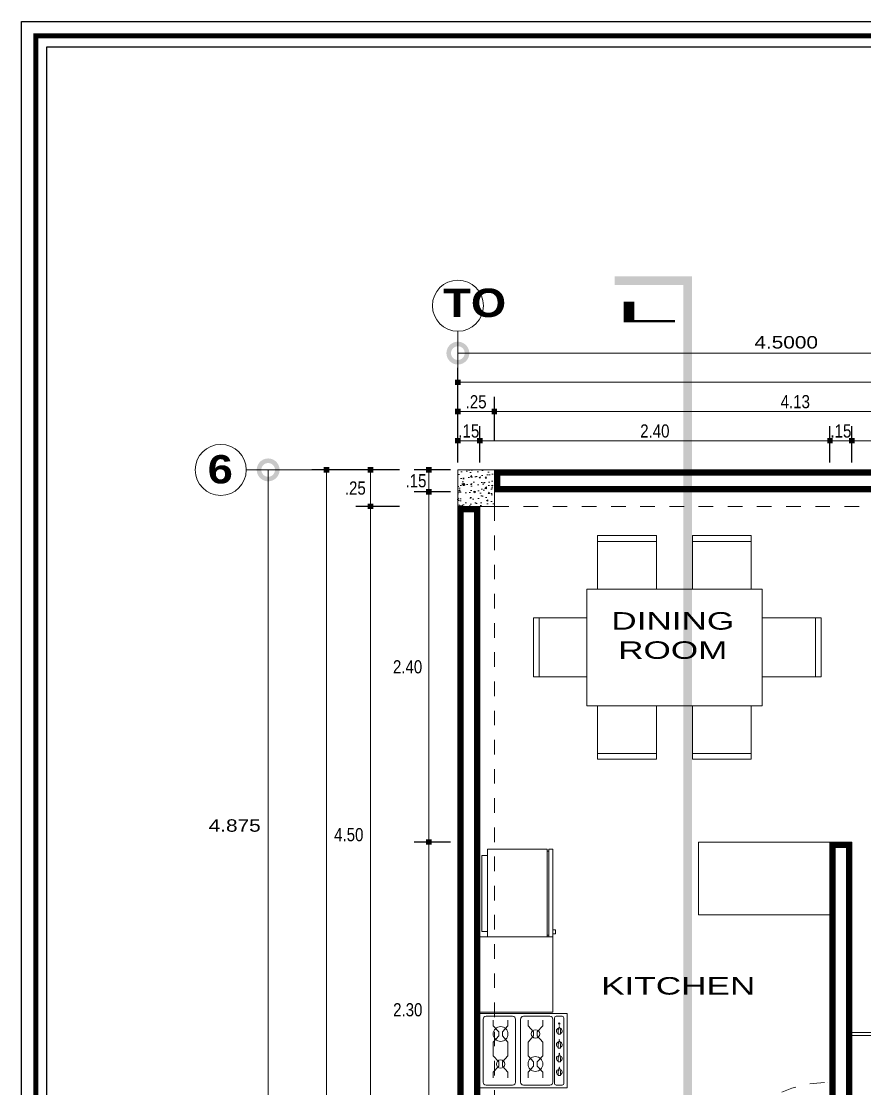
# Model space of a CAD drawing. Header units: millimetres. Extents: x 1555 to 3397, y 790 to 1592.
# Drawn here: x 1640.29 to 1646.07, y 814.59 to 821.91 of the extents above; entities that cross this region are included whole.
import ezdxf

# ---------------------------------------------------------------- set-up
doc = ezdxf.new("R2010")
doc.units = ezdxf.units.MM
for name, pattern in [('ACAD_ISO10W100', [18.5, 12, -3, 0.5, -3]), ('CONTINUA', [0]), ('DASHDOT', [1, 0.5, -0.25, 0, -0.25]), ('HIDDEN2', [4.7625, 3.175, -1.5875])]:
    doc.linetypes.add(name, pattern=pattern)
doc.layers.get('0').update_dxf_attribs({"lineweight": 5})
doc.layers.get('Defpoints').update_dxf_attribs({"lineweight": 5})
for name, color, linetype, lineweight in [('0-Columna', 253, 'Continuous', 13), ('0-Hach de Muro Alto', 145, 'Continuous', 5), ('0-Muro Alto', 145, 'Continuous', 5), ('02', 2, 'Continuous', 5), ('COTA', 250, 'Continuous', 9), ('COTAS', 7, 'Continuous', 9), ('MARCO DE MENBRETE', 252, 'Continuous', 25), ('muebles', 8, 'Continuous', 5), ('PUERTAS', 57, 'Continuous', 9), ('SIMBOLO CORTES', 10, 'DASHDOT', 5), ('TEXT2', 7, 'Continuous', 9), ('TEXTURAS ACHURADOS', 47, 'Continuous', 5)]:
    doc.layers.add(name, color=color, linetype=linetype, lineweight=lineweight)
for name, color, linetype, lineweight, true_color in [('CIR EJES', 7, 'Continuous', 9, 0x8b8e7a), ('DETALLE TABLERO COCINA', 7, 'Continuous', 5, 0x686555), ('ejes', 7, 'DASHDOT', 5, 0x6c7360), ('MARCO  LOGITO LM', 7, 'Continuous', 25, 0x5b584a), ('PROYECCION DE VIGA', 7, 'HIDDEN2', 9, 0xd4bc9d), ('RELLENO DE MURO CORTE', 7, 'Continuous', 5, 0x5b605f), ('TEXTO CORTES', 7, 'CONTINUA', 9, 0x3d664b)]:
    doc.layers.add(name, color=color, linetype=linetype, lineweight=lineweight, true_color=true_color)
doc.layers.add('LOGO', color=7, linetype='Continuous')
doc.styles.add('BLACK', font='', dxfattribs={"height": 0.15})
doc.styles.add('DETALLES', font='techl___.ttf')
doc.styles.add('STYLE1-50EJES', font='swissel.ttf', dxfattribs={"width": 1.2, "height": 0.085})
doc.styles.add('TEXTO-AMBIENTES', font='GOTHIC.TTF', dxfattribs={"width": 1.5, "height": 0.125})
doc.styles.add('TITULO2', font='swissck.ttf')
doc.styles.get('BLACK').set_extended_font_data('Arial Black')
doc.dimstyles.new('50$0', dxfattribs={"dimscale": 0, "dimtxt": 0.09, "dimasz": 0.038, "dimexe": 0.1, "dimexo": 0.05, "dimgap": 0.02, "dimtad": 2, "dimtih": 1, "dimtoh": 1, "dimlfac": -1, "dimzin": 4, "dimdsep": 46, "dimtxsty": 'DETALLES', "dimblk": 'BOXFILLED', "dimcen": 2.5, "dimclrd": 256, "dimclre": 256, "dimclrt": 256, "dimazin": 0, "dimtfac": 1, "dimtmove": 0, "dimatfit": 2, "dimldrblk": 'DOT', "dimfxl": 0.2, "dimfxlon": 1, "dimtolj": 1, "dimtzin": 0, "dimlwd": -1, "dimarcsym": 0})
doc.dimstyles.new('DIM-1-50ejes', dxfattribs={"dimtxt": 0.085, "dimasz": 0.25, "dimexe": 0.15, "dimexo": 0.18, "dimgap": 0.03, "dimtad": 2, "dimtih": 1, "dimtoh": 1, "dimzin": 0, "dimdsep": 46, "dimtxsty": 'STYLE1-50EJES', "dimblk1": 'DOTSMALL', "dimblk2": 'DOTSMALL', "dimsah": 1, "dimcen": 2.75, "dimclrd": 256, "dimclre": 256, "dimclrt": 256, "dimazin": 0, "dimtfac": 1, "dimtix": 1, "dimtmove": 0, "dimatfit": 3, "dimldrblk": 'DOTSMALL', "dimfxl": 1, "dimfxlon": 1, "dimtolj": 1, "dimtzin": 0, "dimlwd": -1, "dimlwe": -1, "dimarcsym": 0})
pattern_1 = [(195, (63.9287416, -91.8488966), (0.00103527618, -0.003863703305), [])]

# ---------------------------------------------------------------- blocks, each defined once
blk = doc.blocks.new('sdgret')
for p, q in [((-0.236, -0.2252), (-0.236, -0.0432)), ((0.216, -0.0232), (-0.216, -0.0232)), ((0.236, -0.2252), (0.236, -0.0432)), ((-0.1702, -0.0921), (-0.2084, -0.0921)), ((-0.1702, -0.0921), (-0.1287, -0.1303)), ((-0.1287, -0.1303), (-0.1009, -0.1303)), ((-0.0593, -0.0921), (-0.1009, -0.1303)), ((-0.0593, -0.0921), (-0.0118, -0.0921)), ((0.0357, -0.0921), (-0.0118, -0.0921)), ((0.0357, -0.0921), (0.0773, -0.1303)), ((0.0773, -0.1303), (0.1051, -0.1303)), ((0.1467, -0.0921), (0.1051, -0.1303)), ((0.1467, -0.0921), (0.1848, -0.0921)), ((-0.1702, -0.1934), (-0.2084, -0.1934)), ((-0.1702, -0.1934), (-0.1287, -0.1552)), ((-0.1287, -0.1552), (-0.1009, -0.1552)), ((-0.0593, -0.1934), (-0.1009, -0.1552)), ((-0.0593, -0.1934), (-0.0118, -0.1934)), ((0.0357, -0.1934), (-0.0118, -0.1934)), ((0.0357, -0.1934), (0.0773, -0.1552)), ((0.0773, -0.1552), (0.1051, -0.1552)), ((0.1467, -0.1934), (0.1051, -0.1552)), ((0.1467, -0.1934), (0.1848, -0.1934)), ((-0.216, -0.2452), (0.216, -0.2452)), ((-0.216, -0.2793), (0.216, -0.2793)), ((-0.236, -0.4812), (-0.236, -0.2993)), ((-0.1702, -0.3311), (-0.2084, -0.3311)), ((-0.1702, -0.3311), (-0.1287, -0.3693)), ((-0.0593, -0.3311), (-0.1009, -0.3693)), ((-0.0593, -0.3311), (-0.0118, -0.3311)), ((0.0357, -0.3311), (-0.0118, -0.3311)), ((0.0357, -0.3311), (0.0773, -0.3693)), ((0.1467, -0.3311), (0.1051, -0.3693)), ((0.1467, -0.3311), (0.1848, -0.3311)), ((0.236, -0.4812), (0.236, -0.2993)), ((-0.1702, -0.4324), (-0.2084, -0.4324)), ((-0.1702, -0.4324), (-0.1287, -0.3942)), ((-0.1287, -0.3693), (-0.1009, -0.3693)), ((-0.1287, -0.3942), (-0.1009, -0.3942)), ((-0.0593, -0.4324), (-0.1009, -0.3942)), ((-0.0593, -0.4324), (-0.0118, -0.4324)), ((0.0357, -0.4324), (-0.0118, -0.4324)), ((0.0357, -0.4324), (0.0773, -0.3942)), ((0.0773, -0.3693), (0.1051, -0.3693)), ((0.0773, -0.3942), (0.1051, -0.3942)), ((0.1467, -0.4324), (0.1051, -0.3942)), ((0.1467, -0.4324), (0.1848, -0.4324)), ((-0.224, -0.5117), (0.224, -0.5117)), ((0.216, -0.5012), (-0.216, -0.5012)), ((-0.236, -0.5648), (-0.236, -0.5237)), ((-0.224, -0.5768), (0.224, -0.5768)), ((-0.1374, -0.5365), (-0.1597, -0.5418)), ((-0.1597, -0.5448), (-0.1597, -0.5418)), ((-0.1597, -0.5478), (-0.1597, -0.5448)), ((-0.1374, -0.5532), (-0.1597, -0.5478)), ((-0.1124, -0.5365), (-0.1374, -0.5365)), ((-0.1124, -0.5532), (-0.1374, -0.5532)), ((-0.1124, -0.5448), (-0.1124, -0.5365)), ((-0.1124, -0.5448), (-0.1124, -0.5532)), ((-0.0434, -0.5365), (-0.0657, -0.5418)), ((-0.0657, -0.5448), (-0.0657, -0.5418)), ((-0.0657, -0.5478), (-0.0657, -0.5448)), ((-0.0434, -0.5532), (-0.0657, -0.5478)), ((-0.0184, -0.5365), (-0.0434, -0.5365)), ((-0.0184, -0.5532), (-0.0434, -0.5532)), ((-0.0184, -0.5448), (-0.0184, -0.5365)), ((-0.0184, -0.5448), (-0.0184, -0.5532)), ((0.0506, -0.5365), (0.0283, -0.5418)), ((0.0283, -0.5448), (0.0283, -0.5418)), ((0.0283, -0.5478), (0.0283, -0.5448)), ((0.0506, -0.5532), (0.0283, -0.5478)), ((0.0756, -0.5365), (0.0506, -0.5365)), ((0.0756, -0.5532), (0.0506, -0.5532)), ((0.0756, -0.5448), (0.0756, -0.5365)), ((0.0756, -0.5448), (0.0756, -0.5532)), ((0.1446, -0.5365), (0.1223, -0.5418)), ((0.1223, -0.5448), (0.1223, -0.5418)), ((0.1223, -0.5478), (0.1223, -0.5448)), ((0.1446, -0.5532), (0.1223, -0.5478)), ((0.1696, -0.5365), (0.1446, -0.5365)), ((0.1696, -0.5532), (0.1446, -0.5532)), ((0.1696, -0.5448), (0.1696, -0.5365)), ((0.1696, -0.5448), (0.1696, -0.5532)), ((0.236, -0.5648), (0.236, -0.5237))]:
    blk.add_line(p, q)
blk.add_lwpolyline([(0.255, -0.6), (0.255, 0), (-0.255, 0), (-0.255, -0.6)], close=True)
for centre, radius in [((-0.1148, -0.1427), 0.0508), ((0.0912, -0.1427), 0.029), ((-0.1148, -0.3817), 0.029), ((0.0912, -0.3817), 0.0508), ((-0.186, -0.5448), 0.00477), ((-0.1686, -0.5448), 0.00143), ((-0.0746, -0.5448), 0.00143), ((0.0194, -0.5448), 0.00143), ((0.1134, -0.5448), 0.00143)]:
    blk.add_circle(centre, radius)
for centre, radius, start, end in [((-0.216, -0.0432), 0.02, 90, 180), ((0.216, -0.0432), 0.02, 0, 90), ((-0.216, -0.2252), 0.02, 180, 270), ((-0.216, -0.2993), 0.02, 90, 180), ((0.216, -0.2252), 0.02, 270, 0), ((0.216, -0.2993), 0.02, 0, 90), ((-0.216, -0.4812), 0.02, 180, 270), ((-0.224, -0.5237), 0.012, 90, 180), ((0.216, -0.4812), 0.02, 270, 0), ((0.224, -0.5237), 0.012, 0, 90), ((-0.224, -0.5648), 0.012, 180, 270), ((-0.1348, -0.5448), 0.0195, 25.27562, 166.88832), ((-0.1348, -0.5448), 0.0195, 193.11168, 334.72438), ((-0.0408, -0.5448), 0.0195, 25.27562, 166.88832), ((-0.0408, -0.5448), 0.0195, 193.11168, 334.72438), ((0.0532, -0.5448), 0.0195, 25.27562, 166.88832), ((0.0532, -0.5448), 0.0195, 193.11168, 334.72438), ((0.1472, -0.5448), 0.0195, 25.27562, 166.88832), ((0.1472, -0.5448), 0.0195, 193.11168, 334.72438), ((0.224, -0.5648), 0.012, 270, 0)]:
    blk.add_arc(centre, radius, start, end)
blk = doc.blocks.new('refigeradora')
at = {"linetype": 'Continuous'}
for p, q in [((-0.6472, 0.8183), (-0.6306, 0.8183)), ((-0.6472, 0.0517), (-0.6306, 0.0517))]:
    blk.add_line(p, q, dxfattribs=at)
for points in [[(-0.6824, 0.035), (-0.6824, 0.835), (-0.6472, 0.835), (-0.6472, 0.035)], [(-0.0859, 0.035), (-0.0859, 0.835), (-0.6306, 0.835), (-0.6306, 0.035)], [(-0.0859, 0.0842), (-0.0859, 0.7784), (-0.035, 0.7784), (-0.035, 0.0842)], [(-0.6824, 0.0637), (-0.6824, 0.0988), (-0.7077, 0.0988), (-0.7077, 0.0637)]]:
    blk.add_lwpolyline(points, close=True, dxfattribs=at)
blk = doc.blocks.new('p1')
at = {"layer": 'PUERTAS'}
h = blk.add_hatch(dxfattribs=at)
h.set_pattern_fill('_USER', color=256, scale=0.004, angle=195, style=0, pattern_type=0)
h.set_pattern_definition(pattern_1)
h.paths.add_polyline_path([(237.241, -62.0283), (237.2268, -62.0424), (237.2622, -62.0778), (237.2763, -62.0636)])
edge = h.paths.add_edge_path()
edge.add_arc((237.2759, -62.0632), 0.7636, 135, 136.50083)
edge.add_line((236.722, -61.5376), (236.7573, -61.5729))
edge.add_line((236.7573, -61.5729), (236.7714, -61.5587))
edge.add_line((236.7714, -61.5587), (236.736, -61.5233))
h = blk.add_hatch(dxfattribs=at)
h.set_pattern_fill('_USER', color=256, scale=0.004, angle=195, style=0, pattern_type=0)
h.set_pattern_definition(pattern_1)
h.paths.add_polyline_path([(236.4968, -62.0661), (236.5098, -62.0661), (236.5098, -62.0861), (236.5318, -62.0861), (236.5318, -62.0991), (236.4968, -62.0991)])
h.paths.add_polyline_path([(237.2918, -62.0661), (237.2788, -62.0661), (237.2788, -62.0861), (237.2568, -62.0861), (237.2568, -62.0991), (237.2918, -62.0991)])
at = {"layer": 'RELLENO DE MURO CORTE'}
h = blk.add_hatch(dxfattribs=at)
h.set_pattern_fill('_USER', color=256, scale=0.005, angle=195, style=0, pattern_type=0)
h.set_pattern_definition([(195, (65.2181563, -97.5067757), (0.00129409523, -0.00482962913), [])])
h.paths.add_polyline_path([(237.2268, -62.0382), (237.2367, -62.0283), (236.7714, -61.563), (236.7615, -61.5729)])
at = {"layer": '0-Muro Alto', "lineweight": -3}
blk.add_line((237.2763, -62.0636), (237.2622, -62.0778), dxfattribs=at)
blk.add_lwpolyline([(236.736, -61.5233, 0.006549), (236.722, -61.5376), (236.7573, -61.5729), (236.7714, -61.5587)], format="xyb", close=True, dxfattribs=at)
blk.add_arc((237.2759, -62.0632), 0.7636, 89.97067, 90.02933, dxfattribs=at)
at = {"layer": 'PUERTAS'}
for points in [[(236.7714, -61.5587), (236.7573, -61.5729), (237.2268, -62.0424), (237.241, -62.0283)], [(236.7929, -61.611), (236.7616, -61.5797), (236.7629, -61.5784), (236.7942, -61.6097)], [(236.8096, -61.5943), (236.7783, -61.563), (236.777, -61.5643), (236.8083, -61.5956)], [(236.788, -61.569), (236.7783, -61.563), (236.8096, -61.5943), (236.8036, -61.5846)], [(236.8077, -61.5793), (236.7933, -61.5649), (236.7886, -61.5696), (236.803, -61.584)], [(236.7676, -61.5894), (236.7616, -61.5797), (236.7929, -61.611), (236.7832, -61.605)], [(236.7779, -61.6091), (236.7635, -61.5947), (236.7682, -61.59), (236.7826, -61.6044)], [(236.4943, -62.0636), (236.5123, -62.0636), (236.5123, -62.0836), (236.5343, -62.0836), (236.5343, -62.1016), (236.4943, -62.1016)], [(237.2943, -62.0636), (237.2763, -62.0636), (237.2763, -62.0836), (237.2543, -62.0836), (237.2543, -62.1016), (237.2943, -62.1016)]]:
    blk.add_lwpolyline(points, close=True, dxfattribs=at)
for points in [[(236.8129, -61.5457, 0.478386), (236.7919, -61.5635), (236.8091, -61.5807, 0.478386), (236.827, -61.5597)], [(236.7442, -61.6143, -0.478386), (236.7621, -61.5933), (236.7793, -61.6105, -0.478386), (236.7583, -61.6284)]]:
    blk.add_lwpolyline(points, format="xyb", close=True, dxfattribs=at)
at = {"layer": 'PUERTAS', "linetype": 'HIDDEN2', "ltscale": 0.012}
blk.add_arc((237.2759, -62.0632), 0.7636, 91.47149, 180.02933, dxfattribs=at)
at = {"layer": 'RELLENO DE MURO CORTE'}
for points in [[(236.7714, -61.563), (236.7615, -61.5729), (237.2268, -62.0382), (237.2367, -62.0283)], [(236.4968, -62.0661), (236.5098, -62.0661), (236.5098, -62.0861), (236.5318, -62.0861), (236.5318, -62.0991), (236.4968, -62.0991)], [(237.241, -62.0283), (237.2268, -62.0424), (237.2622, -62.0778), (237.2763, -62.0636)], [(237.2918, -62.0661), (237.2788, -62.0661), (237.2788, -62.0861), (237.2568, -62.0861), (237.2568, -62.0991), (237.2918, -62.0991)]]:
    blk.add_lwpolyline(points, close=True, dxfattribs=at)
for points in [[(236.812, -61.5473, 0.455015), (236.7936, -61.5628), (236.8098, -61.579, 0.455015), (236.8253, -61.5606)], [(236.7459, -61.6134, -0.455015), (236.7613, -61.5951), (236.7776, -61.6113, -0.455015), (236.7592, -61.6267)]]:
    blk.add_lwpolyline(points, format="xyb", close=True, dxfattribs=at)
blk = doc.blocks.new('_BOXFILLED')
at = {"color": 0, "linetype": 'ByBlock'}
blk.add_line((-0.5, 0), (-1, 0), dxfattribs=at)
blk.add_solid([(-0.5, 0.5), (0.5, 0.5), (-0.5, -0.5), (0.5, -0.5)], dxfattribs=at)
blk = doc.blocks.new('*D121')
at = {"layer": 'COTA', "lineweight": -2, "transparency": 16777216}
for p, q in [((1642.5776, 818.8332), (1642.2776, 818.8332)), ((1642.5776, 800.8332), (1642.2776, 800.8332))]:
    blk.add_line(p, q, dxfattribs=at)
at = {"layer": 'COTA', "transparency": 16777216}
blk.add_line((1642.3776, 800.8712), (1642.3776, 818.7952), dxfattribs=at)
at = {"layer": 'Defpoints', "color": 0, "transparency": 16777216}
for p in [(1642.3776, 818.8332), (1643.2776, 818.8332), (1643.2776, 800.8332)]:
    blk.add_point(p, dxfattribs=at)
at = {"layer": 'COTA', "transparency": 16777216, "xscale": 0.038, "yscale": 0.038, "zscale": 0.038}
for p, rotation in [((1642.3776, 818.8332), 90), ((1642.3776, 800.8332), 270)]:
    blk.add_blockref('_BOXFILLED', p, dxfattribs=dict(at, rotation=rotation))
at = {"layer": 'COTA', "transparency": 16777216, "insert": (1642.2209, 809.8332), "char_height": 0.09, "attachment_point": 5, "style": 'DETALLES'}
blk.add_mtext('\\A1;18.00', dxfattribs=at)
blk = doc.blocks.new('_Dot')
at = {"layer": '02', "color": 0, "lineweight": -2}
blk.add_line((-0.5, 0), (-1, 0), dxfattribs=at)
at = {"layer": '02', "color": 0, "const_width": 0.5}
blk.add_lwpolyline([(-0.25, 0, 1), (0.25, 0, 1)], format="xyb", close=True, dxfattribs=at)
blk = doc.blocks.new('*D130')
at = {"layer": 'COTA', "lineweight": -2, "transparency": 16777216}
for p, q in [((1643.2276, 816.2832), (1642.9787, 816.2832)), ((1643.2276, 813.9832), (1642.9787, 813.9832))]:
    blk.add_line(p, q, dxfattribs=at)
at = {"layer": 'COTA', "transparency": 16777216}
blk.add_line((1643.0787, 814.0212), (1643.0787, 816.2452), dxfattribs=at)
at = {"layer": 'Defpoints', "color": 0, "transparency": 16777216}
for p in [(1643.0787, 816.2832), (1643.2776, 816.2832), (1643.2776, 813.9832)]:
    blk.add_point(p, dxfattribs=at)
at = {"layer": 'COTA', "transparency": 16777216, "xscale": 0.038, "yscale": 0.038, "zscale": 0.038}
for p, rotation in [((1643.0787, 816.2832), 90), ((1643.0787, 813.9832), 270)]:
    blk.add_blockref('_BOXFILLED', p, dxfattribs=dict(at, rotation=rotation))
at = {"layer": 'COTA', "transparency": 16777216, "insert": (1642.9343, 815.1332), "char_height": 0.09, "attachment_point": 5, "style": 'DETALLES'}
blk.add_mtext('\\A1;2.30', dxfattribs=at)
blk = doc.blocks.new('*D131')
at = {"layer": 'COTA', "lineweight": -2, "transparency": 16777216}
for p, q in [((1643.2276, 818.6832), (1642.9787, 818.6832)), ((1643.2276, 816.2832), (1642.9787, 816.2832))]:
    blk.add_line(p, q, dxfattribs=at)
at = {"layer": 'COTA', "transparency": 16777216}
blk.add_line((1643.0787, 816.3212), (1643.0787, 818.6452), dxfattribs=at)
at = {"layer": 'Defpoints', "color": 0, "transparency": 16777216}
for p in [(1643.0787, 818.6832), (1643.2776, 818.6832), (1643.2776, 816.2832)]:
    blk.add_point(p, dxfattribs=at)
at = {"layer": 'COTA', "transparency": 16777216, "xscale": 0.038, "yscale": 0.038, "zscale": 0.038}
for p, rotation in [((1643.0787, 818.6832), 90), ((1643.0787, 816.2832), 270)]:
    blk.add_blockref('_BOXFILLED', p, dxfattribs=dict(at, rotation=rotation))
at = {"layer": 'COTA', "transparency": 16777216, "insert": (1642.933, 817.4832), "char_height": 0.09, "attachment_point": 5, "style": 'DETALLES'}
blk.add_mtext('\\A1;2.40', dxfattribs=at)
blk = doc.blocks.new('*D196')
at = {"layer": 'COTA', "lineweight": -2, "transparency": 16777216}
for p, q in [((1643.2276, 818.8332), (1642.9787, 818.8332)), ((1643.2276, 818.6832), (1642.9787, 818.6832))]:
    blk.add_line(p, q, dxfattribs=at)
at = {"layer": 'COTA', "transparency": 16777216}
blk.add_line((1643.0787, 818.7212), (1643.0787, 818.7952), dxfattribs=at)
at = {"layer": 'Defpoints', "color": 0, "transparency": 16777216}
for p in [(1643.0787, 818.8332), (1643.2776, 818.8332), (1643.2776, 818.6832)]:
    blk.add_point(p, dxfattribs=at)
at = {"layer": 'COTA', "transparency": 16777216, "xscale": 0.038, "yscale": 0.038, "zscale": 0.038}
for p, rotation in [((1643.0787, 818.8332), 90), ((1643.0787, 818.6832), 270)]:
    blk.add_blockref('_BOXFILLED', p, dxfattribs=dict(at, rotation=rotation))
at = {"layer": 'COTA', "transparency": 16777216, "insert": (1642.9905, 818.7582), "char_height": 0.09, "attachment_point": 5, "style": 'DETALLES'}
blk.add_mtext('\\A1;.15', dxfattribs=at)
blk = doc.blocks.new('*D201')
at = {"layer": 'COTA', "lineweight": -2, "transparency": 16777216}
for p, q in [((1642.8787, 818.5832), (1642.5787, 818.5832)), ((1642.8787, 814.0832), (1642.5787, 814.0832))]:
    blk.add_line(p, q, dxfattribs=at)
at = {"layer": 'COTA', "transparency": 16777216}
blk.add_line((1642.6787, 814.1212), (1642.6787, 818.5452), dxfattribs=at)
at = {"layer": 'Defpoints', "color": 0, "transparency": 16777216}
for p in [(1642.6787, 818.5832), (1643.2776, 818.5832), (1643.2776, 814.0832)]:
    blk.add_point(p, dxfattribs=at)
at = {"layer": 'COTA', "transparency": 16777216, "xscale": 0.038, "yscale": 0.038, "zscale": 0.038}
for p, rotation in [((1642.6787, 818.5832), 90), ((1642.6787, 814.0832), 270)]:
    blk.add_blockref('_BOXFILLED', p, dxfattribs=dict(at, rotation=rotation))
at = {"layer": 'COTA', "transparency": 16777216, "insert": (1642.5301, 816.3332), "char_height": 0.09, "attachment_point": 5, "style": 'DETALLES'}
blk.add_mtext('\\A1;4.50', dxfattribs=at)
blk = doc.blocks.new('*D202')
at = {"layer": 'COTA', "lineweight": -2, "transparency": 16777216}
for p, q in [((1642.8787, 818.8332), (1642.5787, 818.8332)), ((1642.8787, 818.5832), (1642.5787, 818.5832))]:
    blk.add_line(p, q, dxfattribs=at)
at = {"layer": 'COTA', "transparency": 16777216}
blk.add_line((1642.6787, 818.6212), (1642.6787, 818.7952), dxfattribs=at)
at = {"layer": 'Defpoints', "color": 0, "transparency": 16777216}
for p in [(1642.6787, 818.8332), (1643.2776, 818.8332), (1643.2776, 818.5832)]:
    blk.add_point(p, dxfattribs=at)
at = {"layer": 'COTA', "transparency": 16777216, "xscale": 0.038, "yscale": 0.038, "zscale": 0.038}
for p, rotation in [((1642.6787, 818.8332), 90), ((1642.6787, 818.5832), 270)]:
    blk.add_blockref('_BOXFILLED', p, dxfattribs=dict(at, rotation=rotation))
at = {"layer": 'COTA', "transparency": 16777216, "insert": (1642.5748, 818.7082), "char_height": 0.09, "attachment_point": 5, "style": 'DETALLES'}
blk.add_mtext('\\A1;.25', dxfattribs=at)
blk = doc.blocks.new('_DOTSMALL')
at = {"color": 0, "linetype": 'ByBlock', "const_width": 0.5}
blk.add_lwpolyline([(-0.0625, 0, 1), (0.0625, 0, 1)], format="xyb", close=True, dxfattribs=at)
blk = doc.blocks.new('*D136')
at = {"layer": 'COTAS', "transparency": 16777216}
for p, q in [((1642.3987, 818.8332), (1641.8276, 818.8332)), ((1641.9776, 813.9582), (1641.9776, 818.8332)), ((1642.3987, 813.9582), (1641.8276, 813.9582))]:
    blk.add_line(p, q, dxfattribs=at)
at = {"layer": 'Defpoints', "color": 0, "transparency": 16777216}
for p in [(1641.9776, 818.8332), (1642.5787, 818.8332), (1642.5787, 813.9582)]:
    blk.add_point(p, dxfattribs=at)
at = {"layer": 'COTAS', "transparency": 16777216, "xscale": 0.25, "yscale": 0.25, "zscale": 0.25}
for p, rotation in [((1641.9776, 818.8332), 90), ((1641.9776, 813.9582), 270)]:
    blk.add_blockref('_DOTSMALL', p, dxfattribs=dict(at, rotation=rotation))
at = {"layer": 'COTAS', "transparency": 16777216, "insert": (1641.7481, 816.3957), "char_height": 0.085, "attachment_point": 5, "style": 'STYLE1-50EJES'}
blk.add_mtext('\\A1;4.875', dxfattribs=at)
blk = doc.blocks.new('*D165')
at = {"layer": 'COTA', "lineweight": -2, "transparency": 16777216}
for p, q in [((1643.2776, 819.2332), (1643.2776, 819.5332)), ((1652.2776, 819.2332), (1652.2776, 819.5332))]:
    blk.add_line(p, q, dxfattribs=at)
at = {"layer": 'COTA', "transparency": 16777216}
blk.add_line((1643.3156, 819.4332), (1652.2396, 819.4332), dxfattribs=at)
at = {"layer": 'Defpoints', "color": 0, "transparency": 16777216}
for p in [(1652.2776, 819.4332), (1643.2776, 818.8332), (1652.2776, 818.8332)]:
    blk.add_point(p, dxfattribs=at)
at = {"layer": 'COTA', "transparency": 16777216, "xscale": 0.038, "yscale": 0.038, "zscale": 0.038, "rotation": 180}
blk.add_blockref('_BOXFILLED', (1643.2776, 819.4332), dxfattribs=at)
at = {"layer": 'COTA', "transparency": 16777216, "xscale": 0.038, "yscale": 0.038, "zscale": 0.038}
blk.add_blockref('_BOXFILLED', (1652.2776, 819.4332), dxfattribs=at)
at = {"layer": 'COTA', "transparency": 16777216, "insert": (1647.7776, 819.4994), "char_height": 0.09, "attachment_point": 5, "style": 'DETALLES'}
blk.add_mtext('\\A1;9.00', dxfattribs=at)
blk = doc.blocks.new('*D166')
at = {"layer": 'COTA', "lineweight": -2, "transparency": 16777216}
for p, q in [((1643.2776, 818.8832), (1643.2776, 819.1332)), ((1643.4276, 818.8832), (1643.4276, 819.1332))]:
    blk.add_line(p, q, dxfattribs=at)
at = {"layer": 'COTA', "transparency": 16777216}
blk.add_line((1643.3896, 819.0332), (1643.3156, 819.0332), dxfattribs=at)
at = {"layer": 'Defpoints', "color": 0, "transparency": 16777216}
for p in [(1643.2776, 819.0332), (1643.2776, 818.8332), (1643.4276, 818.8332)]:
    blk.add_point(p, dxfattribs=at)
at = {"layer": 'COTA', "transparency": 16777216, "xscale": 0.038, "yscale": 0.038, "zscale": 0.038, "rotation": 180}
blk.add_blockref('_BOXFILLED', (1643.2776, 819.0332), dxfattribs=at)
at = {"layer": 'COTA', "transparency": 16777216, "xscale": 0.038, "yscale": 0.038, "zscale": 0.038}
blk.add_blockref('_BOXFILLED', (1643.4276, 819.0332), dxfattribs=at)
at = {"layer": 'COTA', "transparency": 16777216, "insert": (1643.3526, 819.0992), "char_height": 0.09, "attachment_point": 5, "style": 'DETALLES'}
blk.add_mtext('\\A1;.15', dxfattribs=at)
blk = doc.blocks.new('*D169')
at = {"layer": 'COTA', "lineweight": -2, "transparency": 16777216}
for p, q in [((1643.5276, 819.0332), (1643.5276, 819.3332)), ((1647.6526, 819.0332), (1647.6526, 819.3332))]:
    blk.add_line(p, q, dxfattribs=at)
at = {"layer": 'COTA', "transparency": 16777216}
blk.add_line((1647.6146, 819.2332), (1643.5656, 819.2332), dxfattribs=at)
at = {"layer": 'Defpoints', "color": 0, "transparency": 16777216}
for p in [(1643.5276, 819.2332), (1643.5276, 818.8332), (1647.6526, 818.8332)]:
    blk.add_point(p, dxfattribs=at)
at = {"layer": 'COTA', "transparency": 16777216, "xscale": 0.038, "yscale": 0.038, "zscale": 0.038, "rotation": 180}
blk.add_blockref('_BOXFILLED', (1643.5276, 819.2332), dxfattribs=at)
at = {"layer": 'COTA', "transparency": 16777216, "xscale": 0.038, "yscale": 0.038, "zscale": 0.038}
blk.add_blockref('_BOXFILLED', (1647.6526, 819.2332), dxfattribs=at)
at = {"layer": 'COTA', "transparency": 16777216, "insert": (1645.5901, 819.3002), "char_height": 0.09, "attachment_point": 5, "style": 'DETALLES'}
blk.add_mtext('\\A1;4.13', dxfattribs=at)
blk = doc.blocks.new('*D170')
at = {"layer": 'COTA', "lineweight": -2, "transparency": 16777216}
for p, q in [((1643.2776, 819.0332), (1643.2776, 819.3332)), ((1643.5276, 819.0332), (1643.5276, 819.3332))]:
    blk.add_line(p, q, dxfattribs=at)
at = {"layer": 'COTA', "transparency": 16777216}
blk.add_line((1643.4896, 819.2332), (1643.3156, 819.2332), dxfattribs=at)
at = {"layer": 'Defpoints', "color": 0, "transparency": 16777216}
for p in [(1643.2776, 819.2332), (1643.2776, 818.8332), (1643.5276, 818.8332)]:
    blk.add_point(p, dxfattribs=at)
at = {"layer": 'COTA', "transparency": 16777216, "xscale": 0.038, "yscale": 0.038, "zscale": 0.038, "rotation": 180}
blk.add_blockref('_BOXFILLED', (1643.2776, 819.2332), dxfattribs=at)
at = {"layer": 'COTA', "transparency": 16777216, "xscale": 0.038, "yscale": 0.038, "zscale": 0.038}
blk.add_blockref('_BOXFILLED', (1643.5276, 819.2332), dxfattribs=at)
at = {"layer": 'COTA', "transparency": 16777216, "insert": (1643.4026, 819.2992), "char_height": 0.09, "attachment_point": 5, "style": 'DETALLES'}
blk.add_mtext('\\A1;.25', dxfattribs=at)
blk = doc.blocks.new('*D172')
at = {"layer": 'COTAS', "transparency": 16777216}
for p, q in [((1643.2776, 819.0132), (1643.2776, 819.7832)), ((1647.7776, 819.4132), (1647.7776, 819.7832)), ((1647.7776, 819.6332), (1643.2776, 819.6332))]:
    blk.add_line(p, q, dxfattribs=at)
at = {"layer": 'Defpoints', "color": 0, "transparency": 16777216}
for p in [(1643.2776, 819.6332), (1647.7776, 819.2332), (1643.2776, 818.8332)]:
    blk.add_point(p, dxfattribs=at)
at = {"layer": 'COTAS', "transparency": 16777216, "xscale": 0.25, "yscale": 0.25, "zscale": 0.25, "rotation": 180}
blk.add_blockref('_DOTSMALL', (1643.2776, 819.6332), dxfattribs=at)
at = {"layer": 'COTAS', "transparency": 16777216, "xscale": 0.25, "yscale": 0.25, "zscale": 0.25}
blk.add_blockref('_DOTSMALL', (1647.7776, 819.6332), dxfattribs=at)
at = {"layer": 'COTAS', "transparency": 16777216, "insert": (1645.5276, 819.7068), "char_height": 0.085, "attachment_point": 5, "style": 'STYLE1-50EJES'}
blk.add_mtext('\\A1;4.5000', dxfattribs=at)
blk = doc.blocks.new('*D173')
at = {"layer": 'COTA', "lineweight": -2, "transparency": 16777216}
for p, q in [((1643.4276, 818.8832), (1643.4276, 819.1332)), ((1645.8276, 818.8832), (1645.8276, 819.1332))]:
    blk.add_line(p, q, dxfattribs=at)
at = {"layer": 'COTA', "transparency": 16777216}
blk.add_line((1643.4656, 819.0332), (1645.7896, 819.0332), dxfattribs=at)
at = {"layer": 'Defpoints', "color": 0, "transparency": 16777216}
for p in [(1645.8276, 819.0332), (1643.4276, 818.8332), (1645.8276, 818.8332)]:
    blk.add_point(p, dxfattribs=at)
at = {"layer": 'COTA', "transparency": 16777216, "xscale": 0.038, "yscale": 0.038, "zscale": 0.038, "rotation": 180}
blk.add_blockref('_BOXFILLED', (1643.4276, 819.0332), dxfattribs=at)
at = {"layer": 'COTA', "transparency": 16777216, "xscale": 0.038, "yscale": 0.038, "zscale": 0.038}
blk.add_blockref('_BOXFILLED', (1645.8276, 819.0332), dxfattribs=at)
at = {"layer": 'COTA', "transparency": 16777216, "insert": (1644.6276, 819.0991), "char_height": 0.09, "attachment_point": 5, "style": 'DETALLES'}
blk.add_mtext('\\A1;2.40', dxfattribs=at)
blk = doc.blocks.new('*D174')
at = {"layer": 'COTA', "lineweight": -2, "transparency": 16777216}
for p, q in [((1645.8276, 818.8832), (1645.8276, 819.1332)), ((1645.9776, 818.8832), (1645.9776, 819.1332))]:
    blk.add_line(p, q, dxfattribs=at)
at = {"layer": 'COTA', "transparency": 16777216}
blk.add_line((1645.8656, 819.0332), (1645.9396, 819.0332), dxfattribs=at)
at = {"layer": 'Defpoints', "color": 0, "transparency": 16777216}
for p in [(1645.9776, 819.0332), (1645.8276, 818.8332), (1645.9776, 818.8332)]:
    blk.add_point(p, dxfattribs=at)
at = {"layer": 'COTA', "transparency": 16777216, "xscale": 0.038, "yscale": 0.038, "zscale": 0.038, "rotation": 180}
blk.add_blockref('_BOXFILLED', (1645.8276, 819.0332), dxfattribs=at)
at = {"layer": 'COTA', "transparency": 16777216, "xscale": 0.038, "yscale": 0.038, "zscale": 0.038}
blk.add_blockref('_BOXFILLED', (1645.9776, 819.0332), dxfattribs=at)
at = {"layer": 'COTA', "transparency": 16777216, "insert": (1645.9026, 819.0992), "char_height": 0.09, "attachment_point": 5, "style": 'DETALLES'}
blk.add_mtext('\\A1;.15', dxfattribs=at)
blk = doc.blocks.new('*D175')
at = {"layer": 'COTA', "lineweight": -2, "transparency": 16777216}
for p, q in [((1645.9776, 818.8832), (1645.9776, 819.1332)), ((1648.9776, 818.8832), (1648.9776, 819.1332))]:
    blk.add_line(p, q, dxfattribs=at)
at = {"layer": 'COTA', "transparency": 16777216}
blk.add_line((1646.0156, 819.0332), (1648.9396, 819.0332), dxfattribs=at)
at = {"layer": 'Defpoints', "color": 0, "transparency": 16777216}
for p in [(1648.9776, 819.0332), (1645.9776, 818.8332), (1648.9776, 818.8332)]:
    blk.add_point(p, dxfattribs=at)
at = {"layer": 'COTA', "transparency": 16777216, "xscale": 0.038, "yscale": 0.038, "zscale": 0.038, "rotation": 180}
blk.add_blockref('_BOXFILLED', (1645.9776, 819.0332), dxfattribs=at)
at = {"layer": 'COTA', "transparency": 16777216, "xscale": 0.038, "yscale": 0.038, "zscale": 0.038}
blk.add_blockref('_BOXFILLED', (1648.9776, 819.0332), dxfattribs=at)
at = {"layer": 'COTA', "transparency": 16777216, "insert": (1647.4776, 819.1002), "char_height": 0.09, "attachment_point": 5, "style": 'DETALLES'}
blk.add_mtext('\\A1;3.00', dxfattribs=at)

msp = doc.modelspace()

# ---------------------------------------------------------------- hatches: boundary and pattern name
at = {"layer": 'TEXTURAS ACHURADOS'}
h = msp.add_hatch(dxfattribs=at)
h.set_pattern_fill('CONCRET3', color=256, scale=0.014, angle=360, pattern_type=2)
h.set_pattern_definition([(50, (1713.153265, 768.232205), (0.100416426, -0.0087853), [0.0105, -0.1155]), (355, (1713.15326, 768.23221), (-0.01942519, 0.1053069), [0.0084, -0.0924]), (100.4514, (1713.16163, 768.23147), (0.08099131, 0.09652154), [0.00892363, -0.0981599]), (46.1842, (1713.15326, 768.2602), (0.14941375, -0.02317266), [0.01575, -0.17325]), (96.6356, (1713.16572, 768.25827), (0.13085278, 0.1363765), [0.01338544, -0.14723982]), (351.1842, (1713.15326, 768.2602), (0.13085267, 0.1363766), [0.0126, -0.1386]), (21, (1713.167265, 768.253205), (0.08356699, -0.056366645), [0.0105, -0.1155]), (326, (1713.16726, 768.25321), (0.03406415, 0.10152101), [0.0084, -0.0924]), (71.4514, (1713.17423, 768.24851), (0.11763117, 0.04515427), [0.00892363, -0.0981599]), (37.5, (1713.153265, 768.232205), (0.00170238, 0.04660514), [0, -0.09128, 0, -0.0938, 0, -0.09275]), (7.5, (1713.153265, 768.232205), (0.036829735, 0.05521764), [0, -0.05348, 0, -0.08918, 0, -0.03535]), (327.5, (1713.122045, 768.232205), (0.074735141, -0.003157682), [0, -0.035, 0, -0.1092, 0, -0.1449]), (317.5, (1713.108045, 768.232205), (0.081646064, 0.0140147), [0, -0.0455, 0, -0.07252, 0, -0.1029])])
h.paths.add_polyline_path([(1643.27765, 818.83322), (1643.52765, 818.83322), (1643.52765, 818.58322), (1643.27765, 818.58322)])

# ---------------------------------------------------------------- linework, layer by layer
at = {"layer": '0-Columna'}
msp.add_lwpolyline([(1643.52765, 818.83322), (1643.27765, 818.83322), (1643.27765, 818.58322), (1643.52765, 818.58322)], close=True, dxfattribs=at)
at = {"layer": '0-Hach de Muro Alto', "const_width": 0.04}
for points in [[(1647.63265, 818.81322), (1643.54765, 818.81322), (1643.54765, 818.70322), (1647.63265, 818.70322)], [(1643.29765, 814.10322), (1643.40765, 814.10322), (1643.40765, 818.56322), (1643.29765, 818.56322)], [(1645.95765, 816.26322), (1645.84765, 816.26322), (1645.84765, 813.85322), (1645.95765, 813.85322)]]:
    msp.add_lwpolyline(points, close=True, dxfattribs=at)
at = {"layer": '0-Muro Alto'}
for points in [[(1647.65265, 818.83322), (1643.52765, 818.83322), (1643.52765, 818.68322), (1647.65265, 818.68322)], [(1643.27765, 814.08322), (1643.42765, 814.08322), (1643.42765, 818.58322), (1643.27765, 818.58322)], [(1645.97765, 816.28322), (1645.82765, 816.28322), (1645.82765, 813.83322), (1645.97765, 813.83322)], [(1643.42765, 815.10822), (1644.02765, 815.10822), (1644.02765, 814.59822), (1643.42765, 814.59822)]]:
    msp.add_lwpolyline(points, close=True, dxfattribs=at)
msp.add_lwpolyline([(1645.82765, 816.13322), (1645.82765, 813.98322)], dxfattribs=at)
at = {"layer": 'CIR EJES'}
for centre in [(1643.27765, 819.95818), (1641.65265, 818.83322)]:
    msp.add_circle(centre, 0.175, dxfattribs=at)
at = {"layer": 'DETALLE TABLERO COCINA'}
for points in [[(1644.92765, 815.78322), (1645.82765, 815.78322), (1645.82765, 816.28322), (1644.92765, 816.28322)], [(1643.92765, 815.63322), (1643.42765, 815.63322), (1643.42765, 815.11822), (1643.92765, 815.11822)]]:
    msp.add_lwpolyline(points, close=True, dxfattribs=at)
at = {"layer": 'LOGO'}
msp.add_lwpolyline([(1681.74076, 792.76699), (1640.28602, 792.76699), (1640.28602, 821.90666), (1681.74076, 821.90666)], close=True, dxfattribs=at)
at = {"layer": 'MARCO  LOGITO LM', "ltscale": 0.8, "const_width": 0.03358}
msp.add_lwpolyline([(1640.38602, 821.80666), (1681.64076, 821.80666), (1681.64076, 792.86699), (1640.38602, 792.86699)], close=True, dxfattribs=at)
at = {"layer": 'MARCO DE MENBRETE'}
msp.add_lwpolyline([(1640.46102, 821.73166), (1681.56576, 821.73166), (1681.56576, 792.94199), (1640.46102, 792.94199)], close=True, dxfattribs=at)
at = {"layer": 'muebles'}
for points in [[(1644.63862, 818.01687), (1644.63862, 818.38322), (1644.23568, 818.38322), (1644.23568, 818.01687)], [(1644.63862, 818.38322), (1644.63862, 818.34322), (1644.23568, 818.34322), (1644.23568, 818.38322)], [(1644.88568, 818.01687), (1644.88568, 818.38322), (1645.28862, 818.38322), (1645.28862, 818.01687)], [(1644.88568, 818.38322), (1644.88568, 818.34322), (1645.28862, 818.34322), (1645.28862, 818.38322)], [(1645.36215, 817.21687), (1644.16215, 817.21687), (1644.16215, 818.01687), (1645.36215, 818.01687)], [(1644.16215, 817.4154), (1643.7958, 817.4154), (1643.7958, 817.81834), (1644.16215, 817.81834)], [(1643.7958, 817.81834), (1643.8358, 817.81834), (1643.8358, 817.4154), (1643.7958, 817.4154)], [(1645.36215, 817.4154), (1645.7285, 817.4154), (1645.7285, 817.81834), (1645.36215, 817.81834)], [(1645.7285, 817.81834), (1645.7685, 817.81834), (1645.7685, 817.4154), (1645.7285, 817.4154)], [(1644.63862, 817.21687), (1644.63862, 816.85052), (1644.23568, 816.85052), (1644.23568, 817.21687)], [(1644.88568, 817.21687), (1644.88568, 816.85052), (1645.28862, 816.85052), (1645.28862, 817.21687)], [(1644.63862, 816.85052), (1644.63862, 816.89052), (1644.23568, 816.89052), (1644.23568, 816.85052)], [(1644.88568, 816.85052), (1644.88568, 816.89052), (1645.28862, 816.89052), (1645.28862, 816.85052)]]:
    msp.add_lwpolyline(points, close=True, dxfattribs=at)
at = {"layer": 'PROYECCION DE VIGA', "linetype": 'HIDDEN2', "ltscale": 0.03}
for points in [[(1643.52765, 818.58322), (1647.65265, 818.58322), (1647.65265, 818.83322), (1643.52765, 818.83322)], [(1643.27765, 818.58322), (1643.52765, 818.58322), (1643.52765, 814.08322), (1643.27765, 814.08322)]]:
    msp.add_lwpolyline(points, close=True, dxfattribs=at)
at = {"layer": 'PUERTAS', "linetype": 'Continuous'}
msp.add_lwpolyline([(1647.07765, 814.97822), (1645.97765, 814.97822), (1645.97765, 814.95822), (1647.07765, 814.95822)], close=True, dxfattribs=at)
at = {"layer": 'SIMBOLO CORTES', "linetype": 'ACAD_ISO10W100', "ltscale": 0.07, "const_width": 0.05972}
msp.add_lwpolyline([(1644.35265, 820.12949), (1644.85265, 820.12949), (1644.85265, 799.03325), (1644.35265, 799.03325)], dxfattribs=at)

# ---------------------------------------------------------------- block references
at = {"layer": 'muebles', "xscale": -0.7500000000000159, "yscale": 0.7500000000000159, "zscale": 0.7500000000000159}
msp.add_blockref('refigeradora', (1643.41581, 815.60697), dxfattribs=at)
at = {"layer": 'muebles', "xscale": -1, "rotation": 90}
msp.add_blockref('sdgret', (1643.42765, 814.85322), dxfattribs=at)
at = {"layer": 'PUERTAS'}
msp.add_blockref('p1', (1408.53333, 875.93483), dxfattribs=at)

# ---------------------------------------------------------------- texts
at = {"layer": 'ejes', "linetype": 'Continuous', "lineweight": 0, "style": 'BLACK'}
for s, p in [('TO', (1643.17737, 819.88081)), ('6', (1641.56301, 818.74042))]:
    msp.add_text(s, height=0.19424, dxfattribs=at).set_placement(p)
at = {"layer": 'TEXT2', "char_height": 0.12, "width": 1.311925, "attachment_point": 5, "style": 'TEXTO-AMBIENTES'}
for s, insert in [('\\A1;DINING ROOM', (1644.75028, 817.69749, 0.00006)), ('\\A1;KITCHEN', (1644.78793, 815.29673))]:
    msp.add_mtext(s, dxfattribs=dict(at, insert=insert))
at = {"layer": 'TEXTO CORTES', "linetype": 'Continuous', "style": 'TITULO2', "width": 5}
msp.add_text('L', height=0.13994, dxfattribs=at).set_placement((1644.34723, 819.8452))

# ---------------------------------------------------------------- dimensions: what is measured, and where the dimension line sits
at = {"layer": 'COTA'}
dim = msp.add_linear_dim(base=(1652.27765, 819.43318), p1=(1643.27765, 818.83322), p2=(1652.27765, 818.83322), dimstyle='50$0', override={"dimscale": 1}, dxfattribs=at)
dim.commit()
dim.dimension.update_dxf_attribs({"geometry": '*D165', "text_midpoint": (1647.77765, 819.49937)})
for base, p1, p2, angle, picture, middle in [((1643.27765, 819.23318), (1643.52765, 818.83322), (1643.27765, 818.83322), 180, '*D170', (1643.40265, 819.29917)), ((1643.5276483149, 819.2331847638), (1647.6526483149, 818.8332194609), (1643.5276483149, 818.8332194609), 180, '*D169', (1645.5901483149, 819.300158448)), ((1645.82765, 819.03318), (1643.42765, 818.83322), (1645.82765, 818.83322), 180, '*D173', (1644.62765, 819.09911)), ((1648.97765, 819.03318), (1645.97765, 818.83322), (1648.97765, 818.83322), 180, '*D175', (1647.47765, 819.10016)), ((1642.37765, 818.83322), (1643.27765, 800.83322), (1643.27765, 818.83322), 90, '*D121', (1642.22094, 809.83322)), ((1642.67868, 818.83322), (1643.27765, 818.58322), (1643.27765, 818.83322), 90, '*D202', (1642.5748, 818.70822)), ((1643.07868, 818.83322), (1643.27765, 818.68322), (1643.27765, 818.83322), 90, '*D196', (1642.99046, 818.75822)), ((1643.07868, 818.68322), (1643.27765, 816.28322), (1643.27765, 818.68322), 90, '*D131', (1642.93296, 817.48322)), ((1642.67868, 818.58322), (1643.27765, 814.08322), (1643.27765, 818.58322), 90, '*D201', (1642.53013, 816.33322)), ((1643.07868, 816.28322), (1643.27765, 813.98322), (1643.27765, 816.28322), 90, '*D130', (1642.93434, 815.13322))]:
    dim = msp.add_linear_dim(base=base, p1=p1, p2=p2, angle=angle, dimstyle='50$0', override={"dimscale": 1, "dimtmove": 1}, dxfattribs=at)
    dim.commit()
    dim.dimension.update_dxf_attribs({"geometry": picture, "text_midpoint": middle})
for base, p1, p2, picture, middle in [((1643.27765, 819.03318), (1643.42765, 818.83322), (1643.27765, 818.83322), '*D166', (1643.35265, 819.03318)), ((1645.97765, 819.03318), (1645.82765, 818.83322), (1645.97765, 818.83322), '*D174', (1645.90265, 819.03318))]:
    dim = msp.add_linear_dim(base=base, p1=p1, p2=p2, angle=180, dimstyle='50$0', override={"dimscale": 1, "dimtmove": 1}, dxfattribs=at)
    dim.commit()
    dim.dimension.update_dxf_attribs({"geometry": picture, "text_midpoint": middle, "dimtype": 160})
at = {"layer": 'COTAS'}
dim = msp.add_linear_dim(base=(1643.27765, 819.63318), p1=(1647.77765, 819.23318), p2=(1643.27765, 818.83322), dimstyle='DIM-1-50ejes', override={"dimdec": 4, "dimtmove": 1}, dxfattribs=at)
dim.commit()
dim.dimension.update_dxf_attribs({"geometry": '*D172', "text_midpoint": (1645.52765, 819.70681)})
dim = msp.add_linear_dim(base=(1641.97765, 818.83322), p1=(1642.57868, 813.95822), p2=(1642.57868, 818.83322), angle=90, dimstyle='DIM-1-50ejes', override={"dimdec": 3, "dimtmove": 1}, dxfattribs=at)
dim.commit()
dim.dimension.update_dxf_attribs({"geometry": '*D136', "text_midpoint": (1641.74813, 816.39572)})

doc.saveas('drawing.dxf')
